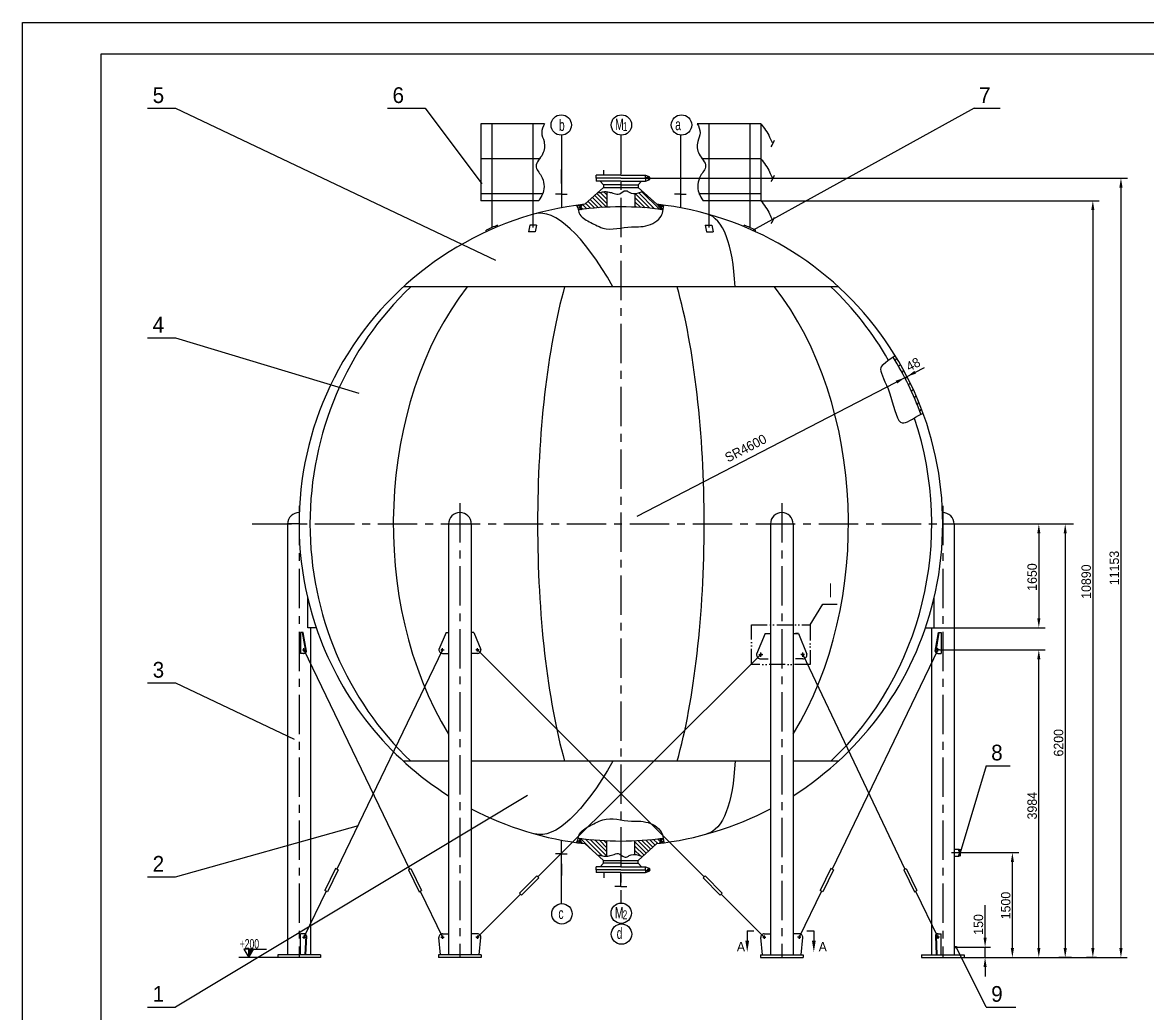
# Model space of a CAD drawing. Header units: millimetres. Extents: x 498745 to 743872, y 17439 to 118325.
# Drawn here: x 528764 to 544842, y 73458 to 87629 of the extents above; entities that cross this region are included whole.
import ezdxf

# ---------------------------------------------------------------- set-up
doc = ezdxf.new("R2010")
doc.units = ezdxf.units.MM
doc.header["$LTSCALE"] = 45
doc.linetypes.add('CENTER', pattern=[2, 1.25, -0.25, 0.25, -0.25])
doc.linetypes.add('DIVIDE-S', pattern=[16, 10, -2, 0, -2, 0, -2])
doc.styles.add('HGCAD', font='HGCAD.SHX', dxfattribs={"width": 0.75, "bigfont": 'HGCADHZ.SHX'})
pattern_1 = [(45, (378423.502, 93344.188), (-20.2055763, 20.2055763), [])]

msp = doc.modelspace()

# ---------------------------------------------------------------- hatches: boundary and pattern name
h = msp.add_hatch()
h.set_pattern_fill('ANSI31', scale=9, style=0)
h.set_pattern_definition(pattern_1)
edge = h.paths.add_edge_path()
edge.add_arc((537315.72, 80458.29), 4600, 97.481888, 97.949151)
edge.add_spline(control_points=[(536679.57, 85014.09), (536687.57, 85000.87), (536697.87, 84980.5), (536703.8, 84958.2), (536705.61, 84950.85)], knot_values=[53.97213897, 53.97213897, 53.97213897, 53.97213897, 100.26456579, 122.78781004, 122.78781004, 122.78781004, 122.78781004], degree=3, periodic=0)
edge.add_arc((537315.72, 80458.29), 4533.8, 97.500094, 97.73377, ccw=False)
edge.add_line((536723.94, 84953.3), (536741.38, 84985.1))
edge.add_line((536741.38, 84985.1), (536716.75, 85019.13))
at = {"linetype": 'Continuous'}
h = msp.add_hatch(dxfattribs=at)
h.set_pattern_fill('ANSI37', color=256, style=0)
h.set_pattern_definition([(45, (527582.8007, 60791.6105), (-2.24506403, 2.24506403), []), (135, (527582.8007, 60791.6105), (-2.24506403, -2.24506403), [])])
h.paths.add_polyline_path([(536760.98, 84958.03), (536741.38, 84985.1), (536723.94, 84953.3, -0.00205934)])
h.paths.add_polyline_path([(536763.26, 85025, 0.00254819), (536716.75, 85019.13), (536741.38, 84985.1)])
h = msp.add_hatch(dxfattribs=at)
h.set_pattern_fill('ANSI37', color=256, style=0)
h.set_pattern_definition([(135, (547048.6487, 60791.6105), (2.24506403, 2.24506403), []), (45, (547048.6487, 60791.6105), (2.24506403, -2.24506403), [])])
h.paths.add_polyline_path([(537890.07, 84985.1), (537907.51, 84953.3, 0.00205934), (537870.46, 84958.03)])
h.paths.add_polyline_path([(537868.19, 85025, -0.00254819), (537914.7, 85019.13), (537890.07, 84985.1)])
h = msp.add_hatch()
h.set_pattern_fill('ANSI31', scale=9, style=0)
h.set_pattern_definition(pattern_1)
edge = h.paths.add_edge_path()
edge.add_spline(control_points=[(537921.59, 84951.43), (537924.05, 84969.44), (537925.92, 84990.49), (537929.62, 85015.17), (537929.92, 85017.1)], knot_values=[1554.25057577, 1554.25057577, 1554.25057577, 1554.25057577, 1610.95436912, 1615.7327086, 1615.7327086, 1615.7327086, 1615.7327086], degree=3, periodic=0)
edge.add_arc((537315.72, 80458.29), 4600, 82.326858, 82.518112)
edge.add_line((537914.7, 85019.13), (537890.07, 84985.1))
edge.add_line((537890.07, 84985.1), (537907.51, 84953.3))
edge.add_arc((537315.72, 80458.29), 4533.8, 82.32042, 82.499906, ccw=False)
h = msp.add_hatch(dxfattribs=at)
h.set_pattern_fill('ANSI31', color=256, scale=30, style=0)
h.set_pattern_definition([(45, (259739.45, 67475.39), (-67.35192, 67.35192), [])])
edge = h.paths.add_edge_path()
edge.add_spline(control_points=[(541236.93, 82863.33), (541226.64, 82856.34), (541216.85, 82849.67), (541207.54, 82843.3)], knot_values=[240.20653077, 240.20653077, 240.20653077, 240.20653077, 259.30206541, 259.30206541, 259.30206541, 259.30206541], degree=3, periodic=0)
edge.add_arc((537358.01, 80468.86), 4522.92, 27.379412, 31.666845, ccw=False)
edge.add_line((541374.28, 82548.86), (541405.06, 82564.8))
edge.add_arc((537315.72, 80458.29), 4600, 27.25403, 31.522504)
edge = h.paths.add_edge_path()
edge.add_line((541405.06, 82564.8), (541374.28, 82548.86))
edge.add_arc((537358.01, 80468.86), 4522.92, 20.156154, 27.379412, ccw=False)
edge.add_spline(control_points=[(541603.93, 82027.36), (541611.94, 82030.99), (541621.99, 82035.42), (541634.89, 82040.96)], knot_values=[2002.41434707, 2002.41434707, 2002.41434707, 2002.41434707, 2010.99253528, 2010.99253528, 2010.99253528, 2010.99253528], degree=3, periodic=0)
edge.add_arc((537315.72, 80458.29), 4600, 20.124323, 27.25403)
h = msp.add_hatch(dxfattribs=at)
h.set_pattern_fill('ANSI31', color=256, scale=9, style=0)
h.set_pattern_definition(pattern_1)
edge = h.paths.add_edge_path()
edge.add_spline(control_points=[(537921.59, 75965.16), (537924.05, 75947.15), (537925.92, 75926.1), (537929.62, 75901.41), (537929.92, 75899.48)], knot_values=[1554.25057577, 1554.25057577, 1554.25057577, 1554.25057577, 1610.95436912, 1615.7327086, 1615.7327086, 1615.7327086, 1615.7327086], degree=3, periodic=0)
edge.add_arc((537315.72, 80458.29), 4600, 277.481888, 277.673142, ccw=False)
edge.add_line((537914.7, 75897.46), (537890.07, 75931.48))
edge.add_line((537890.07, 75931.48), (537907.51, 75963.28))
edge.add_arc((537315.72, 80458.29), 4533.8, 277.500094, 277.67958)
edge = h.paths.add_edge_path()
edge.add_arc((537315.72, 80458.29), 4600, 262.050849, 262.518112, ccw=False)
edge.add_spline(control_points=[(536679.57, 75902.49), (536687.57, 75915.72), (536697.87, 75936.08), (536703.8, 75958.38), (536705.61, 75965.73)], knot_values=[53.97213897, 53.97213897, 53.97213897, 53.97213897, 100.26456579, 122.78781004, 122.78781004, 122.78781004, 122.78781004], degree=3, periodic=0)
edge.add_arc((537315.72, 80458.29), 4533.8, 262.26623, 262.499906)
edge.add_line((536723.94, 75963.28), (536741.38, 75931.48))
edge.add_line((536741.38, 75931.48), (536716.75, 75897.46))
h = msp.add_hatch(dxfattribs=at)
h.set_pattern_fill('ANSI37', color=256, style=0)
h.set_pattern_definition([(315, (527582.8007, 100124.9754), (-2.24506403, -2.24506403), []), (225, (527582.8007, 100124.9754), (-2.24506403, 2.24506403), [])])
h.paths.add_polyline_path([(536741.38, 75931.48), (536723.94, 75963.28, 0.00205934), (536760.98, 75958.56)])
h.paths.add_polyline_path([(536763.26, 75891.59, -0.00254819), (536716.75, 75897.46), (536741.38, 75931.48)])
h = msp.add_hatch(dxfattribs=at)
h.set_pattern_fill('ANSI31', color=256, scale=13.5, angle=90, style=0)
h.set_pattern_definition([(135, (378423.5, 93344.188), (-30.308364, -30.308364), [])])
edge = h.paths.add_edge_path()
edge.add_spline(control_points=[(537115.03, 75708.28), (537099.94, 75706.25), (537064.4, 75703.59), (537024.55, 75724), (536996.67, 75719.89), (536989.21, 75718.38)], knot_values=[90.70037175, 90.70037175, 90.70037175, 90.70037175, 136.61534572, 197.52098047, 219.6917825, 219.6917825, 219.6917825, 219.6917825], degree=3, periodic=0)
edge.add_line((536989.21, 75718.38), (536801.74, 75887.1))
edge.add_arc((537315.72, 80458.29), 4600, 263.102112, 263.584569, ccw=False)
edge.add_line((536763.26, 75891.59), (536741.38, 75931.48))
edge.add_line((536741.38, 75931.48), (536760.98, 75958.56))
edge.add_arc((537315.72, 80458.29), 4533.8, 262.971871, 267.462919)
edge.add_line((537115.03, 75928.94), (537115.03, 75708.28))
edge = h.paths.add_edge_path()
edge.add_spline(control_points=[(537625.4, 75703.22), (537607.39, 75710.45), (537572.74, 75724.3), (537534.21, 75732.28), (537516.42, 75733.67)], knot_values=[651.31017747, 651.31017747, 651.31017747, 651.31017747, 709.48976503, 760.79406875, 760.79406875, 760.79406875, 760.79406875], degree=3, periodic=0)
edge.add_line((537516.42, 75733.67), (537516.42, 75928.94))
edge.add_arc((537315.72, 80458.29), 4533.8, 272.537081, 277.028129)
edge.add_line((537870.46, 75958.56), (537890.07, 75931.48))
edge.add_line((537890.07, 75931.48), (537868.19, 75891.59))
edge.add_arc((537315.72, 80458.29), 4600, 276.415431, 276.897888, ccw=False)
edge.add_line((537829.71, 75887.1), (537625.4, 75703.22))
h = msp.add_hatch(dxfattribs=at)
h.set_pattern_fill('ANSI37', color=256, style=0)
h.set_pattern_definition([(225, (547048.6487, 100124.9754), (2.24506403, -2.24506403), []), (315, (547048.6487, 100124.9754), (2.24506403, 2.24506403), [])])
h.paths.add_polyline_path([(537890.07, 75931.48), (537907.51, 75963.28, -0.00205934), (537870.46, 75958.56)])
h.paths.add_polyline_path([(537868.19, 75891.59, 0.00254819), (537914.7, 75897.46), (537890.07, 75931.48)])
h = msp.add_hatch()
h.set_pattern_fill('ANSI37', color=256, scale=0.5625, style=0)
h.set_pattern_definition([(45, (-295568.9902, -18392.4806), (-1.262848517, 1.262848517), []), (135, (-295568.9902, -18392.4806), (-1.262848517, -1.262848517), [])])
h.paths.add_polyline_path([(532066.8, 74380.14), (531996.45, 74380.14), (531996.45, 74258.29)])

# ---------------------------------------------------------------- linework, layer by layer
at = {"color": 7, "linetype": 'Continuous'}
for p, q in [((528763.95, 60898.66), (528763.95, 87628.66)), ((528763.95, 87628.66), (566563.95, 87628.66)), ((540021.72, 79015.41), (540203.03, 79310.09))]:
    msp.add_line(p, q, dxfattribs=at)
at = {"color": 4, "linetype": 'Continuous'}
for p, q in [((529888.95, 61348.66), (529888.95, 87178.66)), ((529888.95, 87178.66), (566113.95, 87178.66)), ((535315.72, 86180.7), (535315.72, 85080.7)), ((536225.66, 86180.7), (535315.72, 86180.7)), ((535472.29, 86180.7), (535472.29, 84696.1)), ((536057.56, 86180.7), (536057.56, 84696.1)), ((539315.72, 86180.7), (538405.79, 86180.7)), ((538573.89, 86180.7), (538573.89, 84696.1)), ((538573.89, 86180.7), (538573.89, 85080.7)), ((539159.16, 86180.7), (539159.16, 84696.1)), ((539315.72, 86180.7), (539315.72, 85080.7)), ((536153.5, 85680.7), (535315.72, 85680.7)), ((539315.72, 85680.7), (538477.95, 85680.7)), ((537074.15, 85444.17), (537074.15, 85516.14)), ((537668.13, 85444.17), (537717.88, 85425.1)), ((537668.13, 85402.82), (537695.53, 85422.28)), ((537668.13, 85361.48), (537717.88, 85380.55)), ((536197.92, 85180.7), (535315.72, 85180.7)), ((536141.11, 85080.7), (535315.72, 85080.7)), ((536465.72, 85175.95), (536381.41, 85175.95)), ((536465.72, 85175.95), (536550.04, 85175.95)), ((539315.72, 85180.7), (538433.53, 85180.7)), ((539315.72, 85080.7), (538490.34, 85080.7)), ((536716.75, 85019.13), (536760.98, 84958.03)), ((536763.26, 85025), (536723.94, 84953.3)), ((537868.19, 85025), (537907.51, 84953.3)), ((537914.7, 85019.13), (537870.46, 84958.03)), ((535392.27, 84636.85), (535392.27, 84660.51)), ((535552.31, 84706.86), (535552.31, 84729.9)), ((536014.3, 84729.9), (535996.73, 84636.85)), ((536091.15, 84636.85), (535996.73, 84636.85)), ((536108.72, 84729.9), (536014.3, 84729.9)), ((536108.72, 84729.9), (536091.15, 84636.85)), ((538522.73, 84729.9), (538617.15, 84729.9)), ((538522.73, 84729.9), (538540.3, 84636.85)), ((538540.3, 84636.85), (538634.72, 84636.85)), ((538617.15, 84729.9), (538634.72, 84636.85)), ((539079.14, 84706.86), (539079.14, 84729.9)), ((539239.18, 84636.85), (539239.18, 84660.51)), ((540423.44, 83849.77), (534208.01, 83849.77)), ((532553.22, 80458.29), (532553.22, 78908.29)), ((532715.72, 80458.29), (532553.22, 80458.29)), ((534853.22, 80458.29), (534853.22, 78908.29)), ((534853.22, 80458.29), (535178.22, 80458.29)), ((535178.22, 80458.29), (535178.22, 78908.29)), ((539453.22, 80458.29), (539453.22, 78908.29)), ((539453.22, 80458.29), (539778.22, 80458.29)), ((539778.22, 80458.29), (539778.22, 78908.29)), ((541915.72, 80458.29), (542078.22, 80458.29)), ((541915.72, 80458.29), (542078.22, 80458.29)), ((542078.22, 80458.29), (542078.22, 78908.29)), ((532839.67, 78975.02), (532839.67, 79397.66)), ((540203.03, 79310.09), (540407.45, 79310.09)), ((541791.78, 78975.02), (541791.78, 79397.66)), ((532961.43, 78975.02), (532839.67, 78975.02)), ((532878.22, 78975.02), (532878.22, 74298.29)), ((541670.02, 78975.02), (541791.78, 78975.02)), ((541753.22, 78975.02), (541753.22, 74298.29)), ((532553.22, 78908.29), (532553.22, 74298.29)), ((532777.16, 78908.29), (532737.23, 78908.29)), ((532737.23, 78908.29), (532737.23, 78608.29)), ((532811.93, 78638.29), (532765.06, 78908.29)), ((532823.67, 78640.33), (532777.16, 78908.29)), ((534816.52, 78908.29), (534716.02, 78663.1)), ((534816.52, 78908.29), (534853.22, 78908.29)), ((534853.22, 78908.29), (534853.22, 74298.29)), ((535178.22, 78908.29), (535178.22, 74298.29)), ((535214.93, 78908.29), (535178.22, 78908.29)), ((535214.93, 78908.29), (535315.43, 78663.1)), ((539375.84, 78890.22), (539255.23, 78595.99)), ((539375.84, 78890.22), (539453.22, 78890.22)), ((539375.84, 78890.22), (539419.88, 78890.22)), ((539453.22, 78908.29), (539453.22, 74298.29)), ((539778.22, 78908.29), (539778.22, 74298.29)), ((539778.22, 78890.22), (539853.92, 78890.22)), ((539853.92, 78890.22), (539809.88, 78890.22)), ((539853.92, 78890.22), (539974.53, 78595.99)), ((541807.78, 78640.33), (541854.29, 78908.29)), ((541819.52, 78638.29), (541866.39, 78908.29)), ((541854.29, 78908.29), (541894.22, 78908.29)), ((541894.22, 78908.29), (541894.22, 78608.29)), ((542078.22, 78908.29), (542078.22, 74298.29)), ((532786.44, 78658.29), (534297.09, 75521.51)), ((534765.79, 78658.29), (533255.13, 75521.51)), ((535265.66, 78658.29), (538503.95, 75412.21)), ((535265.66, 78658.29), (538503.95, 75412.21)), ((541845.01, 78658.29), (540334.36, 75521.51)), ((532785.63, 78608.29), (532737.23, 78608.29)), ((534765.79, 78608.29), (534853.22, 78608.29)), ((535265.66, 78608.29), (535178.22, 78608.29)), ((539314.96, 78590.22), (536127.5, 75412.21)), ((539314.96, 78530.22), (539419.88, 78530.22)), ((539914.81, 78530.22), (539809.88, 78530.22)), ((539914.81, 78590.22), (541376.32, 75521.51)), ((541845.82, 78608.29), (541894.22, 78608.29)), ((534853.22, 77066.82), (534208.01, 77066.82)), ((539453.22, 77066.82), (535178.22, 77066.82)), ((540423.44, 77066.82), (539778.22, 77066.82)), ((536716.75, 75897.46), (536760.98, 75958.56)), ((536763.26, 75891.59), (536723.94, 75963.28)), ((537868.19, 75891.59), (537907.51, 75963.28)), ((537914.7, 75897.46), (537870.46, 75958.56)), ((536465.72, 75740.63), (536381.41, 75740.63)), ((536465.72, 75740.63), (536550.04, 75740.63)), ((533237.11, 75530.19), (533085.25, 75214.85)), ((533273.15, 75512.83), (533121.29, 75197.5)), ((533273.15, 75512.83), (533237.11, 75530.19)), ((534279.07, 75512.83), (534315.11, 75530.19)), ((534279.07, 75512.83), (534430.93, 75197.5)), ((534315.11, 75530.19), (534466.97, 75214.85)), ((536113.34, 75426.34), (535866.16, 75178.55)), ((536141.66, 75398.08), (536113.34, 75426.34)), ((537074.15, 75472.42), (537074.15, 75400.44)), ((537668.13, 75555.11), (537717.88, 75536.04)), ((537668.13, 75513.76), (537695.53, 75494.31)), ((537668.13, 75472.42), (537717.88, 75491.48)), ((538489.79, 75398.08), (538518.1, 75426.34)), ((538518.1, 75426.34), (538765.29, 75178.55)), ((540316.34, 75530.19), (540164.48, 75214.85)), ((540352.38, 75512.83), (540200.51, 75197.5)), ((540352.38, 75512.83), (540316.34, 75530.19)), ((541358.3, 75512.83), (541394.34, 75530.19)), ((541358.3, 75512.83), (541510.16, 75197.5)), ((541394.34, 75530.19), (541546.2, 75214.85)), ((536141.66, 75398.08), (535894.47, 75150.3)), ((538489.79, 75398.08), (538736.98, 75150.3)), ((533103.27, 75206.18), (532786.44, 74548.29)), ((533121.29, 75197.5), (533085.25, 75214.85)), ((534430.93, 75197.5), (534466.97, 75214.85)), ((534448.95, 75206.18), (534765.79, 74548.29)), ((535880.31, 75164.43), (535265.66, 74548.29)), ((535894.47, 75150.3), (535866.16, 75178.55)), ((538736.98, 75150.3), (538765.29, 75178.55)), ((538751.13, 75164.43), (539365.79, 74548.29)), ((540182.5, 75206.18), (539865.66, 74548.29)), ((540200.51, 75197.5), (540164.48, 75214.85)), ((541510.16, 75197.5), (541546.2, 75214.85)), ((541528.18, 75206.18), (541845.01, 74548.29)), ((532737.23, 74298.29), (532737.23, 74598.29)), ((532785.63, 74598.29), (532737.23, 74598.29)), ((532811.93, 74568.29), (532800.93, 74298.29)), ((532821.34, 74567.72), (532810.37, 74298.29)), ((534739.7, 74298.29), (534716.02, 74543.49)), ((534765.79, 74598.29), (534853.22, 74598.29)), ((535265.66, 74598.29), (535178.22, 74598.29)), ((535291.75, 74298.29), (535315.43, 74543.49)), ((539339.7, 74298.29), (539316.02, 74543.49)), ((539365.79, 74598.29), (539453.22, 74598.29)), ((539865.66, 74598.29), (539778.22, 74598.29)), ((539891.75, 74298.29), (539915.43, 74543.49)), ((541810.11, 74567.72), (541821.08, 74298.29)), ((541819.52, 74568.29), (541830.52, 74298.29)), ((541845.82, 74598.29), (541894.22, 74598.29)), ((541894.22, 74298.29), (541894.22, 74598.29)), ((532410.72, 74298.29), (532410.72, 74258.29)), ((533020.72, 74298.29), (532410.72, 74298.29)), ((533020.72, 74298.29), (533020.72, 74258.29)), ((534710.72, 74298.29), (534710.72, 74258.29)), ((535320.72, 74298.29), (534710.72, 74298.29)), ((535320.72, 74298.29), (535320.72, 74258.29)), ((539310.72, 74298.29), (539920.72, 74298.29)), ((539310.72, 74298.29), (539310.72, 74258.29)), ((539920.72, 74298.29), (539920.72, 74258.29)), ((541610.72, 74298.29), (541610.72, 74258.29)), ((541610.72, 74298.29), (542220.72, 74298.29)), ((542220.72, 74298.29), (542220.72, 74258.29)), ((533020.72, 74258.29), (532410.72, 74258.29)), ((535320.72, 74258.29), (534710.72, 74258.29)), ((539310.72, 74258.29), (539920.72, 74258.29)), ((541610.72, 74258.29), (542220.72, 74258.29))]:
    msp.add_line(p, q, dxfattribs=at)
at = {"color": 4, "ltscale": 2}
for p, q in [((530552.14, 86401.58), (530951.67, 86401.58)), ((533980.26, 86401.58), (534516.86, 86401.58)), ((542363.16, 86401.58), (542735.27, 86401.58)), ((530552.14, 83120.14), (530951.67, 83120.14)), ((530552.14, 78184.74), (530951.67, 78184.74)), ((542535.86, 77001.45), (542880.56, 77001.45)), ((542078.22, 75807.04), (542151.63, 75807.04)), ((542151.63, 75807.04), (542151.63, 75709.54)), ((542163.95, 75807.04), (542163.95, 75709.54)), ((542078.22, 75709.54), (542151.63, 75709.54)), ((530552.14, 75410.66), (530951.67, 75410.66)), ((530552.14, 73550.4), (530951.67, 73550.4)), ((542535.86, 73550.4), (542959.1, 73550.4))]:
    msp.add_line(p, q, dxfattribs=at)
at = {"linetype": 'Continuous', "ltscale": 100}
for p, q in [((530951.67, 86401.58), (535522.93, 84231.78)), ((534516.86, 86401.58), (535329.54, 85323.52)), ((542363.16, 86401.58), (539205.72, 84659.91)), ((530951.67, 83120.14), (533570.19, 82328.23)), ((530951.67, 78184.74), (532647.74, 77380.53)), ((542535.86, 77001.45), (542166.46, 75755.16)), ((535979.13, 76576.41), (530951.67, 73550.4)), ((530951.67, 75410.66), (533567.28, 76147.99)), ((542535.86, 73550.4), (542109.65, 74411.78))]:
    msp.add_line(p, q, dxfattribs=at)
at = {"color": 1, "linetype": 'CENTER', "ltscale": 10}
for p, q in [((537315.72, 86021.21), (537315.72, 75037.85)), ((532715.72, 80716.92), (532715.72, 74258.29)), ((535015.72, 80754.03), (535015.72, 74258.29)), ((539615.72, 80754.03), (539615.72, 74258.29)), ((541915.72, 80716.92), (541915.72, 74258.29)), ((532044.2, 80458.29), (542431.77, 80458.29))]:
    msp.add_line(p, q, dxfattribs=at)
at = {"color": 1, "linetype": 'CENTER', "ltscale": 45}
for p, q in [((536465.72, 86017.66), (536465.72, 85175.95)), ((538165.72, 86017.66), (538165.72, 85175.95)), ((532763.64, 78658.29), (532810.16, 78658.29)), ((532786.44, 78633.39), (532786.44, 78682.54)), ((534742.99, 78658.29), (534789.51, 78658.29)), ((534765.79, 78633.39), (534765.79, 78682.54)), ((535288.46, 78658.29), (535241.94, 78658.29)), ((535265.66, 78633.39), (535265.66, 78682.54)), ((541867.81, 78658.29), (541821.29, 78658.29)), ((541845.01, 78633.39), (541845.01, 78682.54)), ((539287.6, 78590.22), (539343.42, 78590.22)), ((539314.96, 78560.34), (539314.96, 78619.31)), ((539942.16, 78590.22), (539886.34, 78590.22)), ((539914.81, 78560.34), (539914.81, 78619.31)), ((536465.72, 75036.39), (536465.72, 75740.63)), ((542041, 75758.29), (542220.72, 75758.29)), ((542137.03, 75790.4), (542174.18, 75790.4)), ((542137.03, 75726.19), (542174.18, 75726.19)), ((532763.64, 74548.29), (532810.16, 74548.29)), ((532786.44, 74573.19), (532786.44, 74524.05)), ((534742.99, 74548.29), (534789.51, 74548.29)), ((534765.79, 74573.19), (534765.79, 74524.05)), ((535288.46, 74548.29), (535241.94, 74548.29)), ((535265.66, 74573.19), (535265.66, 74524.05)), ((539342.99, 74548.29), (539389.51, 74548.29)), ((539365.79, 74573.19), (539365.79, 74524.05)), ((539888.46, 74548.29), (539841.94, 74548.29)), ((539865.66, 74573.19), (539865.66, 74524.05)), ((541867.81, 74548.29), (541821.29, 74548.29)), ((541845.01, 74573.19), (541845.01, 74524.05))]:
    msp.add_line(p, q, dxfattribs=at)
at = {"color": 4, "linetype": 'Continuous', "ltscale": 100}
for p, q in [((536465.72, 85328.4), (536465.72, 85525.28)), ((537315.72, 85444.17), (536963.32, 85444.17)), ((536963.32, 85402.82), (536963.32, 85444.17)), ((536963.32, 85402.82), (536963.32, 85361.48)), ((537315.72, 85402.82), (536963.32, 85402.82)), ((537315.72, 85402.82), (536963.32, 85402.82)), ((537315.72, 85444.17), (537668.13, 85444.17)), ((537315.72, 85402.82), (537668.13, 85402.82)), ((537315.72, 85402.82), (537668.13, 85402.82)), ((537668.13, 85402.82), (537668.13, 85444.17)), ((537668.13, 85402.82), (537668.13, 85361.48)), ((537069.63, 85270.58), (536801.74, 85029.49)), ((537315.72, 85361.48), (536963.32, 85361.48)), ((537069.63, 85309.31), (537020.88, 85361.48)), ((537315.72, 85309.31), (537069.63, 85309.31)), ((537069.63, 85309.31), (537069.63, 85270.58)), ((537069.63, 85270.58), (537561.82, 85270.58)), ((537315.72, 85361.48), (537668.13, 85361.48)), ((537315.72, 85309.31), (537561.82, 85309.31)), ((537561.82, 85309.31), (537610.57, 85361.48)), ((537561.82, 85309.31), (537561.82, 85270.58)), ((537561.82, 85270.58), (537829.71, 85029.49)), ((536465.72, 85175.95), (536465.72, 84979.08)), ((537115.03, 85208.3), (537115.03, 84987.65)), ((537516.42, 85182.92), (537516.42, 84987.65)), ((538165.72, 85175.95), (538081.41, 85175.95)), ((538165.72, 85175.95), (538165.72, 84979.08)), ((538165.72, 85175.95), (538250.04, 85175.95)), ((536465.72, 75740.63), (536465.72, 75937.51)), ((537115.03, 75708.28), (537115.03, 75928.94)), ((537516.42, 75733.67), (537516.42, 75928.94)), ((537069.63, 75646), (536801.74, 75887.1)), ((537561.82, 75646), (537829.71, 75887.1)), ((536465.72, 75596.96), (536465.72, 75431.47)), ((537069.63, 75607.28), (537020.88, 75555.11)), ((537069.63, 75607.28), (537069.63, 75646)), ((537069.63, 75646), (537561.82, 75646)), ((537315.72, 75607.28), (537069.63, 75607.28)), ((537315.72, 75607.28), (537561.82, 75607.28)), ((537561.82, 75607.28), (537561.82, 75646)), ((537561.82, 75607.28), (537610.57, 75555.11)), ((536963.32, 75513.76), (536963.32, 75555.11)), ((537315.72, 75555.11), (536963.32, 75555.11)), ((537315.72, 75513.76), (536963.32, 75513.76)), ((537315.72, 75513.76), (536963.32, 75513.76)), ((536963.32, 75513.76), (536963.32, 75472.42)), ((537315.72, 75472.42), (536963.32, 75472.42)), ((537315.72, 75555.11), (537668.13, 75555.11)), ((537315.72, 75513.76), (537668.13, 75513.76)), ((537315.72, 75513.76), (537668.13, 75513.76)), ((537315.72, 75275.54), (537315.72, 75472.42)), ((537315.72, 75472.42), (537668.13, 75472.42)), ((537668.13, 75513.76), (537668.13, 75555.11)), ((537668.13, 75513.76), (537668.13, 75472.42)), ((537315.72, 75275.54), (537231.41, 75275.54)), ((537315.72, 75275.54), (537400.04, 75275.54)), ((542078.22, 74416.43), (542114.23, 74416.43)), ((542078.22, 74401.43), (542114.23, 74401.43)), ((542114.23, 74416.43), (542114.23, 74401.43))]:
    msp.add_line(p, q, dxfattribs=at)
at = {"linetype": 'Continuous'}
for p, q in [((537668.13, 85402.82), (544557.07, 85402.82)), ((544462.58, 85267.82), (544462.58, 74393.29)), ((537115.03, 85204.75), (537110.95, 85208.83)), ((539315.72, 85080.7), (544151.11, 85080.7)), ((537883.11, 84975.49), (537823.66, 85034.93)), ((537882.93, 84998.11), (537854.4, 85026.64)), ((544061.11, 84945.7), (544061.11, 74393.29)), ((537550.47, 80568.53), (541657.37, 82695.48)), ((542827.44, 80458.29), (543783.1, 80458.29)), ((543666.15, 80323.29), (543666.15, 74393.29)), ((541867.81, 78658.29), (543378.8, 78658.29)), ((543288.8, 74393.29), (543288.8, 78523.29)), ((542220.72, 75758.29), (543001.18, 75758.29)), ((542911.18, 74393.29), (542911.18, 75623.29)), ((542520.83, 74543.93), (542520.83, 75005.18)), ((532068.84, 74380.14), (532252.01, 74380.14)), ((542106.99, 74408.93), (542596.26, 74408.93)), ((542520.83, 74258.29), (542520.83, 74408.93)), ((532410.72, 74258.29), (531855.83, 74258.29)), ((542220.72, 74258.29), (543001.18, 74258.29)), ((542220.72, 74258.29), (542836.29, 74258.29)), ((542520.83, 74123.29), (542520.83, 73988.29)), ((543001.18, 74258.29), (543378.8, 74258.29)), ((543378.8, 74258.29), (543756.15, 74258.29)), ((543754.82, 74258.29), (543576.15, 74258.29)), ((543756.15, 74258.29), (544114.83, 74258.29)), ((544114.83, 74258.29), (543971.11, 74258.29)), ((544114.83, 74258.29), (544552.58, 74258.29))]:
    msp.add_line(p, q, dxfattribs=at)
at = {"color": 1, "linetype": 'CENTER', "ltscale": 100}
for p, q in [((537709.34, 85419.1), (537709.34, 85382.3)), ((537709.34, 75497.49), (537709.34, 75534.28)), ((542100.45, 74408.93), (542113.07, 74408.93)), ((542106.99, 74414.33), (542106.99, 74403.95))]:
    msp.add_line(p, q, dxfattribs=at)
at = {"color": 7}
for p, q in [((536938.92, 84976.41), (536846, 85069.32)), ((536995.2, 84980.75), (536877.91, 85098.04)), ((537052.14, 84984.42), (536909.81, 85126.75)), ((537109.77, 84987.41), (536941.71, 85155.46)), ((537115.03, 85042.76), (536973.62, 85184.18)), ((537115.03, 85103.38), (537021.73, 85196.68)), ((537115.03, 85164), (537070, 85209.03)), ((537664.04, 84978.69), (537516.42, 85126.31)), ((537598.87, 84983.24), (537516.42, 85065.69)), ((537730.24, 84973.1), (537520.11, 85183.24)), ((537797.54, 84966.42), (537570.56, 85193.4)), ((537866, 84958.57), (537615.26, 85209.31)), ((536773.88, 84959.6), (536743.86, 84989.62)), ((536828.28, 84965.81), (536768.47, 85025.62)), ((536883.29, 84971.42), (536814.1, 85040.61)), ((537534.69, 84986.8), (537516.42, 85005.08)), ((542431.77, 80458.29), (543748.95, 80458.29)), ((542827.44, 80458.29), (543378.8, 80458.29)), ((543288.8, 80323.29), (543288.8, 79110.02)), ((541791.78, 78975.02), (543378.8, 78975.02)), ((539121.32, 74642.53), (539216.46, 74642.53)), ((539121.32, 74642.53), (539121.32, 74499.94)), ((539973.45, 74642.53), (540073.73, 74642.53)), ((540073.73, 74642.53), (540073.73, 74499.94))]:
    msp.add_line(p, q, dxfattribs=at)
msp.add_line((531996.45, 74258.29), (531996.45, 74380.14))
at = {"ltscale": 2}
msp.add_line((532066.8, 74380.14), (532068.84, 74380.14), dxfattribs=at)
at = {"color": 3, "linetype": 'DIVIDE-S', "ltscale": 0.5}
msp.add_lwpolyline([(539183.33, 79015.41), (540021.72, 79015.41), (540021.72, 78447.93), (539183.33, 78447.93)], close=True, dxfattribs=at)
msp.add_lwpolyline([(531996.45, 74258.29), (532066.8, 74380.14), (531926.1, 74380.14)], close=True)
at = {"color": 7, "linetype": 'Continuous'}
for centre in [(536464.06, 86163.13), (537323.1, 86162.96), (538182.17, 86163.1), (536473.07, 74883.58), (537320.17, 74892.43), (537324.54, 74593.79)]:
    msp.add_circle(centre, 145.49, dxfattribs=at)
at = {"color": 4, "linetype": 'Continuous'}
for centre, radius in [((537709.34, 85402.82), 14.47), ((534765.79, 78658.29), 10.5), ((535265.66, 78658.29), 10.5), ((539314.96, 78590.22), 12.6), ((539914.81, 78590.22), 12.6), ((537709.34, 75513.76), 14.47), ((534765.79, 74548.29), 10.5), ((535265.66, 74548.29), 10.5), ((539365.79, 74548.29), 10.5), ((539865.66, 74548.29), 10.5)]:
    msp.add_circle(centre, radius, dxfattribs=at)
for centre, radius, start, end in [((537709.34, 85402.82), 23.86, 290.969507, 125.37352), ((537315.72, 80458.29), 4600, 96.415431, 199.691557), ((537315.72, 80458.29), 4533.8, 82.32042, 97.73377), ((537315.72, 80458.29), 4600, 346.297131, 83.584569), ((537315.72, 80443.7), 4634.78, 112.3631, 114.519647), ((537315.72, 80443.7), 4634.78, 65.480353, 67.6369), ((537358.01, 80468.86), 4522.92, 20.156154, 31.666845), ((532715.72, 80458.29), 162.5, 88.98793, 180), ((535015.72, 80458.29), 162.5, 0, 180), ((539615.72, 80458.29), 162.5, 0, 180), ((541915.72, 80458.29), 162.5, 0, 91.01207), ((537315.72, 80458.29), 4600, 302.366029, 346.297131), ((537315.72, 80458.29), 4600, 199.691557, 237.633971), ((532781.93, 78638.29), 30, 270, 0), ((532787.51, 78644.67), 36.42, 267.044974, 353.164873), ((534765.79, 78658.29), 50, 174.48324, 270), ((535265.66, 78658.29), 50, 270, 5.51676), ((541843.94, 78644.67), 36.42, 186.835127, 272.955026), ((541849.52, 78638.29), 30, 180, 270), ((539314.96, 78590.22), 60, 174.48324, 270), ((539914.81, 78590.22), 60, 270, 5.51676), ((537315.72, 80458.29), 4600, 242.31088, 263.584569), ((537315.72, 80458.29), 4600, 276.415431, 297.68912), ((537315.72, 80458.29), 4533.8, 262.26623, 277.67958), ((537709.34, 75513.76), 23.86, 234.62648, 69.030493), ((532781.93, 74568.29), 30, 0, 90), ((532788.72, 74565.76), 32.68, 3.434233, 95.432531), ((534765.79, 74548.29), 50, 90, 185.51676), ((535265.66, 74548.29), 50, 354.48324, 90), ((539365.79, 74548.29), 50, 90, 185.51676), ((539865.66, 74548.29), 50, 354.48324, 90), ((541842.73, 74565.76), 32.68, 84.567469, 176.565767), ((541849.52, 74568.29), 30, 90, 180)]:
    msp.add_arc(centre, radius, start, end, dxfattribs=at)
for major_axis, ratio, start_param, end_param in [((-1229.61, 4432.61), 0.24880089, 5.51189123, 6.28318531), ((1229.61, 4432.61), 0.24434404, 5.648577, 6.28318531), ((0, 4600), 0.96592583, 0.74176493, 2.39982772), ((0, 4600), 0.70710678, 0.74176493, 2.28278298), ((0, 4600), 0.25881905, 7.02495024, 8.68301303), ((0, 4600), 0.25881905, 3.88335759, 5.54142038), ((0, 4600), 0.70710678, 4.00040233, 5.54142038), ((0, 4600), 0.96592583, 5.24583175, 5.54142038), ((0, 4600), 0.96592583, 3.88335759, 5.04651178)]:
    msp.add_ellipse((537315.72, 80458.29), major_axis=major_axis, ratio=ratio, start_param=start_param, end_param=end_param, dxfattribs=at)
for centre, major_axis in [((532786.44, 78658.29), (0, -10.5)), ((541845.01, 74548.29), (0, 10.5))]:
    msp.add_ellipse(centre, major_axis=major_axis, ratio=0.52169697, dxfattribs=at)
at = {"color": 4, "linetype": 'Continuous', "extrusion": (0, 0, -1)}
for centre, major_axis in [((541845.01, 78658.29), (0, -10.5)), ((532786.44, 74548.29), (0, 10.5))]:
    msp.add_ellipse(centre, major_axis=major_axis, ratio=0.52169697, dxfattribs=at)
for major_axis, ratio, start_param in [((-1229.61, -4432.61), 0.24880089, 5.51189123), ((1229.61, -4432.61), 0.24434404, 5.648577)]:
    msp.add_ellipse((537315.72, 80458.29), major_axis=major_axis, ratio=ratio, start_param=start_param, end_param=6.28318531, dxfattribs=at)
at = {"color": 7, "linetype": 'Continuous'}
for points, knots in [([(536225.66, 86180.7), (536200.38, 86138.7), (536164.08, 86056.37), (536235.11, 85911.95), (536222.15, 85736.16), (536051.81, 85585.19), (536214.93, 85417.52), (536232.57, 85227.71), (536173.29, 85135.37), (536145.79, 85090.2), (536141.11, 85080.7)], [64.2244985, 64.2244985, 64.2244985, 64.2244985, 202.52993198, 333.14021301, 513.73021562, 710.06547677, 867.68310087, 1108.46965452, 1206.63729072, 1233.50310793, 1233.50310793, 1233.50310793, 1233.50310793]), ([(538405.79, 86180.7), (538431.07, 86138.7), (538467.37, 86056.37), (538396.34, 85911.95), (538409.3, 85736.16), (538579.64, 85585.19), (538416.52, 85417.52), (538398.88, 85227.71), (538458.16, 85135.37), (538485.66, 85090.2), (538490.34, 85080.7)], [64.2244985, 64.2244985, 64.2244985, 64.2244985, 202.52993198, 333.14021301, 513.73021562, 710.06547677, 867.68310087, 1108.46965452, 1206.63729072, 1233.50310793, 1233.50310793, 1233.50310793, 1233.50310793]), ([(536989.21, 85198.2), (536996.67, 85196.69), (537024.55, 85192.58), (537068.58, 85215.14), (537134.06, 85205.75), (537200.99, 85194.35), (537287.56, 85150.39), (537344.32, 85227.43), (537409.15, 85222.01), (537461.99, 85174.66), (537545.33, 85181.33), (537607.39, 85206.14), (537625.4, 85213.36)], [90.70037175, 90.70037175, 90.70037175, 90.70037175, 112.87117379, 173.77680854, 233.23145395, 307.89889013, 388.4349553, 489.89769986, 541.47486727, 564.69229825, 702.6144812, 760.79406875, 760.79406875, 760.79406875, 760.79406875]), ([(536679.57, 85014.09), (536687.57, 85000.87), (536705.66, 84965.11), (536713.73, 84891.97), (536806.14, 84802.96), (536927.02, 84747.79), (537146.13, 84637.28), (537376.74, 84716.78), (537647.11, 84701.91), (537827.99, 84759.12), (537921.68, 84906.58), (537922.78, 84969.56), (537929.62, 85015.17), (537929.92, 85017.1)], [53.97213897, 53.97213897, 53.97213897, 53.97213897, 100.26456579, 174.82107692, 265.74487686, 464.86291478, 578.49457255, 987.76101226, 1122.0960392, 1400.30918623, 1502.11652115, 1610.95436912, 1615.7327086, 1615.7327086, 1615.7327086, 1615.7327086]), ([(536679.57, 75902.49), (536687.57, 75915.72), (536705.66, 75951.48), (536713.73, 76024.62), (536806.14, 76113.63), (536927.02, 76168.8), (537146.13, 76279.3), (537376.74, 76199.81), (537647.11, 76214.67), (537827.99, 76157.47), (537921.68, 76010), (537922.78, 75947.03), (537929.62, 75901.41), (537929.92, 75899.48)], [53.97213897, 53.97213897, 53.97213897, 53.97213897, 100.26456579, 174.82107692, 265.74487686, 464.86291478, 578.49457255, 987.76101226, 1122.0960392, 1400.30918623, 1502.11652115, 1610.95436912, 1615.7327086, 1615.7327086, 1615.7327086, 1615.7327086]), ([(536989.21, 75718.38), (536996.67, 75719.89), (537024.55, 75724), (537068.58, 75701.45), (537134.06, 75710.84), (537200.99, 75722.23), (537287.56, 75766.2), (537344.32, 75689.16), (537409.15, 75694.57), (537461.99, 75741.93), (537545.33, 75735.26), (537607.39, 75710.45), (537625.4, 75703.22)], [90.70037175, 90.70037175, 90.70037175, 90.70037175, 112.87117379, 173.77680854, 233.23145395, 307.89889013, 388.4349553, 489.89769986, 541.47486727, 564.69229825, 702.6144812, 760.79406875, 760.79406875, 760.79406875, 760.79406875])]:
    msp.add_open_spline(points, degree=3, knots=knots, dxfattribs=at)
at = {"color": 4, "linetype": 'Continuous', "ltscale": 100}
for points in [[(539315.72, 86180.7), (539362, 86119.61), (539426.06, 86035.05), (539465.68, 85937.98), (539475.69, 85910.53)], [(539315.72, 85680.7), (539362, 85619.61), (539426.06, 85535.05), (539465.68, 85437.98), (539475.69, 85410.53)], [(539315.72, 85080.7), (539362, 85019.61), (539426.06, 84935.05), (539465.68, 84837.98), (539475.69, 84810.53)]]:
    msp.add_open_spline(points, degree=3, knots=[0, 0, 0, 0, 162.01751367, 224.2898811, 224.2898811, 224.2898811, 224.2898811], dxfattribs=at)
at = {"color": 7, "linetype": 'Continuous'}
for points in [[(539463.33, 85852.67), (539480.95, 85882.29), (539497.82, 85912.16), (539509.4, 85943.75)], [(539463.33, 85352.67), (539480.95, 85382.29), (539497.82, 85412.16), (539509.4, 85443.75)], [(539463.33, 84752.67), (539480.95, 84782.29), (539497.82, 84812.16), (539509.4, 84843.75)]]:
    msp.add_open_spline(points, degree=3, dxfattribs=at)
at = {"linetype": 'Continuous'}
msp.add_open_spline([(541236.93, 82863.33), (541063.87, 82745.8), (540977.61, 82671.19), (541174.55, 82387.21), (541273.15, 81796.75), (541448.58, 81942.06), (541589.07, 82021.26), (541634.89, 82040.96)], degree=3, knots=[240.20653077, 240.20653077, 240.20653077, 240.20653077, 561.56114489, 1076.73993418, 1579.63399094, 1980.52280057, 2010.99253528, 2010.99253528, 2010.99253528, 2010.99253528], dxfattribs=at)
for points in [[(544440.08, 85267.82), (544485.08, 85267.82), (544462.58, 85402.82)], [(544038.61, 84945.7), (544083.61, 84945.7), (544061.11, 85080.7)], [(541532.65, 82608.41), (541511.19, 82647.97), (541403.26, 82563.81)], [(541244.05, 82506.76), (541264.75, 82466.8), (541374.28, 82548.86)], [(543643.65, 80323.29), (543688.65, 80323.29), (543666.15, 80458.29)], [(543266.3, 78523.29), (543311.3, 78523.29), (543288.8, 78658.29)], [(542888.68, 75623.29), (542933.68, 75623.29), (542911.18, 75758.29)], [(542498.33, 74543.93), (542543.33, 74543.93), (542520.83, 74408.93)], [(542888.68, 74393.29), (542933.68, 74393.29), (542911.18, 74258.29)], [(543266.3, 74393.29), (543311.3, 74393.29), (543288.8, 74258.29)], [(543643.65, 74393.29), (543688.65, 74393.29), (543666.15, 74258.29)], [(544038.61, 74393.29), (544083.61, 74393.29), (544061.11, 74258.29)], [(544440.08, 74393.29), (544485.08, 74393.29), (544462.58, 74258.29)], [(542498.33, 74123.29), (542543.33, 74123.29), (542520.83, 74258.29)]]:
    msp.add_solid(points, dxfattribs=at)
at = {"color": 7}
for points in [[(543266.3, 80323.29), (543311.3, 80323.29), (543288.8, 80458.29)], [(543266.3, 79110.02), (543311.3, 79110.02), (543288.8, 78975.02)], [(539094.32, 74499.94), (539148.32, 74499.94), (539121.32, 74337.94)], [(540100.73, 74499.94), (540046.73, 74499.94), (540073.73, 74337.94)]]:
    msp.add_solid(points, dxfattribs=at)

# ---------------------------------------------------------------- texts
at = {"ltscale": 2, "style": 'HGCAD'}
for s, p in [('5', (530624.49, 86477.18)), ('6', (534052.61, 86477.18)), ('7', (542435.51, 86477.18)), ('4', (530624.49, 83195.75)), ('3', (530624.49, 78260.34)), ('8', (542608.21, 77077.05)), ('2', (530624.49, 75486.27)), ('1', (530624.49, 73626)), ('9', (542608.21, 73626))]:
    msp.add_text(s, height=225, dxfattribs=at).set_placement(p)
at = {"color": 2, "linetype": 'Continuous', "style": 'HGCAD', "width": 0.7}
for s, height, p in [('b', 162, (536430.08, 86078.9)), ('M', 162, (537232.83, 86089.44)), ('1', 129.6, (537343.99, 86075.32)), ('a', 162, (538091.89, 86089.59)), ('c', 162, (536422.69, 74810.07)), ('M', 162, (537229.9, 74818.91)), ('2', 129.6, (537341.06, 74804.79)), ('d', 162, (537256.04, 74525.17))]:
    msp.add_text(s, height=height, dxfattribs=at).set_placement(p)
at = {"linetype": 'Continuous', "style": 'HGCAD'}
for s, rotation, p in [('48', 27.379412, (541436.66, 82636.14)), ('SR4600', 27.379412, (538846.71, 81335.51)), ('11153', 90, (544434.46, 79583.06)), ('10890', 90, (544032.98, 79388.25)), ('6200', 90, (543638.03, 77133.29)), ('3984', 90, (543260.67, 76233.29)), ('1500', 90, (542883.06, 74805.79)), ('150', 90, (542492.7, 74584.15))]:
    msp.add_text(s, height=135, rotation=rotation, dxfattribs=at).set_placement(p)
at = {"color": 7, "style": 'HGCAD'}
msp.add_text('1650', height=135, rotation=90, dxfattribs=at).set_placement((543260.67, 79502.91))
at = {"color": 7, "ltscale": 2, "style": 'HGCAD', "width": 0.7}
msp.add_text('Ⅰ', height=225, dxfattribs=at).set_placement((540237.73, 79389.56))
at = {"style": 'HGCAD', "width": 0.7}
msp.add_text('+200', height=135, dxfattribs=at).set_placement((531867.02, 74387.05))
at = {"color": 7, "style": 'HGCAD'}
for p in [(538972.94, 74346.82), (540142.38, 74345.21)]:
    msp.add_text('A', height=135, dxfattribs=at).set_placement(p)

doc.saveas('drawing.dxf')
